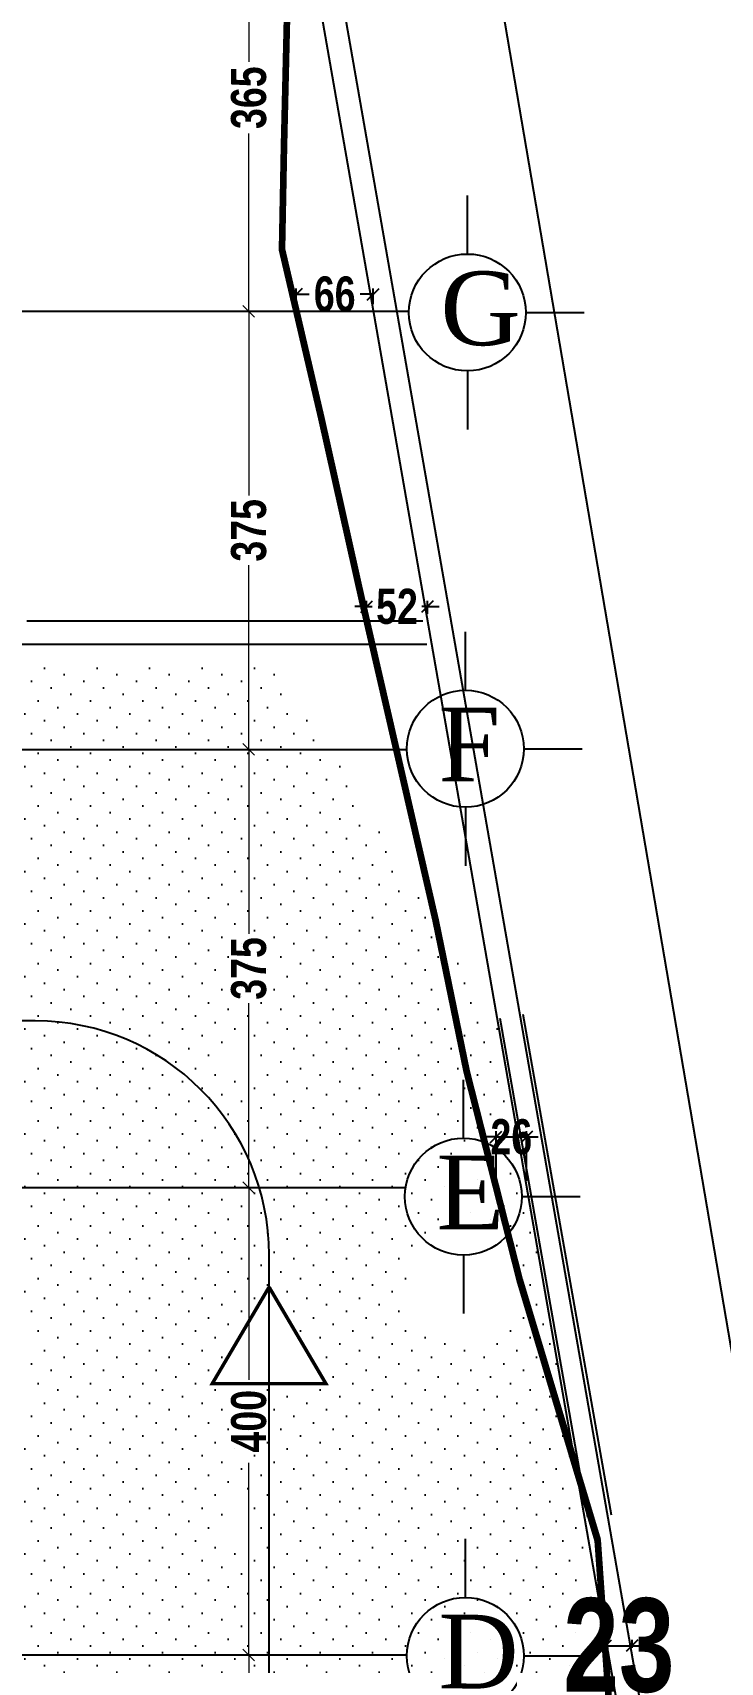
# Model space of a CAD drawing. Extents: x 285329 to 658348, y -83126 to -16980.
# Drawn here: x 329140 to 329728, y -40979 to -39585 of the extents above; entities that cross this region are included whole.
import ezdxf

# ---------------------------------------------------------------- set-up
doc = ezdxf.new("R2010")
doc.units = 0
doc.layers.get('0').update_dxf_attribs({"linetype": 'CONTINUOUS'})
doc.layers.get('DEFPOINTS').update_dxf_attribs({"color": 9, "linetype": 'CONTINUOUS'})
for name, color, linetype in [('AXIS', 1, 'CONTINUOUS'), ('FURNITURE', 4, 'CONTINUOUS'), ('TEXT', 3, 'CONTINUOUS'), ('WALL', 7, 'CONTINUOUS')]:
    doc.layers.add(name, color=color, linetype=linetype)
doc.layers.add('excavation border', color=5, linetype='CONTINUOUS', lineweight=30)
doc.layers.add('VIS', color=8, linetype='CONTINUOUS', lineweight=18)
doc.styles.add('CITYBLUEPRINT', font='cityb___.ttf', dxfattribs={"width": 0.8})
doc.styles.get("Standard").update_dxf_attribs({"font": 'sanss___.ttf', "height": 15})
doc.styles.add('style2', font='romantic.ttf', dxfattribs={"height": 50})
doc.dimstyles.new('50', dxfattribs={"dimtxt": 30, "dimasz": 10, "dimexe": 5, "dimexo": 6, "dimgap": 5, "dimtad": 0, "dimdec": 0, "dimdsep": 46, "dimtxsty": 'CITYBLUEPRINT', "dimblk1": 'OBLIQUE', "dimblk2": 'OBLIQUE', "dimsah": 1, "dimcen": 0.05, "dimdle": 0.03, "dimclre": 22, "dimclrt": 7, "dimadec": 0, "dimazin": 0, "dimtfac": 1, "dimtdec": 0, "dimtix": 1, "dimtmove": 0, "dimatfit": 3, "dimldrblk": 'OBLIQUE', "dimfxl": 1, "dimtolj": 1, "dimtzin": 0, "dimarcsym": 0})
doc.dimstyles.new('STANDARD$0', dxfattribs={"dimscale": 0, "dimtxt": 50, "dimasz": 8, "dimexe": 15, "dimexo": 0.0625, "dimgap": 2, "dimtad": 1, "dimdec": 0, "dimzin": 0, "dimdsep": 46, "dimtxsty": 'Standard', "dimblk1": 'ARCHTICK', "dimblk2": 'ARCHTICK', "dimsah": 1, "dimcen": 0.09, "dimdle": 15, "dimclrd": 3, "dimclre": 3, "dimclrt": 3, "dimazin": 0, "dimtfac": 1, "dimtdec": 0, "dimtofl": 0, "dimtmove": 1, "dimatfit": 3, "dimldrblk": 'ARCHTICK', "dimfxl": 1.0455, "dimfxlon": 1, "dimtolj": 1, "dimtzin": 0, "dimarcsym": 0})
pattern_1 = [(45, (19796.869, -19165.578), (-5.6126601, 16.8379802), [0, -15.875])]

# ---------------------------------------------------------------- blocks, each defined once
blk = doc.blocks.new('_Oblique')
at = {"color": 0, "lineweight": -2}
blk.add_line((-0.5, -0.5), (0.5, 0.5), dxfattribs=at)
blk = doc.blocks.new('*D2205')
at = {"layer": 'DEFPOINTS', "color": 0, "linetype": 'Continuous', "lineweight": 5, "transparency": 16777216}
for p in [(329460.6, -11089.2), (329436.7, -11454.5), (329460.6, -11454.5)]:
    blk.add_point(p, dxfattribs=at)
at = {"layer": 'VIS', "color": 22, "linetype": 'Continuous', "lineweight": -2, "transparency": 16777216}
for p, q in [((329454.6, -11089.2), (329431.7, -11089.2)), ((329454.6, -11454.5), (329431.7, -11454.5))]:
    blk.add_line(p, q, dxfattribs=at)
at = {"layer": 'VIS', "color": 24, "linetype": 'Continuous', "lineweight": -2, "transparency": 16777216}
for p, q in [((329436.7, -11089.2), (329436.7, -11241.1)), ((329436.7, -11454.5), (329436.7, -11302.6))]:
    blk.add_line(p, q, dxfattribs=at)
at = {"layer": 'VIS', "color": 24, "linetype": 'Continuous', "lineweight": -2, "transparency": 16777216, "xscale": 10, "yscale": 10, "zscale": 10}
for p, rotation in [((329436.7, -11089.2), 90), ((329436.7, -11454.5), 270)]:
    blk.add_blockref('_Oblique', p, dxfattribs=dict(at, rotation=rotation))
at = {"layer": 'VIS', "color": 30, "linetype": 'Continuous', "lineweight": 5, "transparency": 16777216, "insert": (329436.7, -11271.9), "char_height": 30, "attachment_point": 5, "rotation": 90, "style": 'CITYBLUEPRINT'}
blk.add_mtext('\\A1;365', dxfattribs=at)
blk = doc.blocks.new('*D2206')
at = {"layer": 'DEFPOINTS', "color": 0, "linetype": 'Continuous', "lineweight": 5, "transparency": 16777216}
for p in [(329460.6, -11454.5), (329436.7, -11829.3), (329436.7, -11829.3)]:
    blk.add_point(p, dxfattribs=at)
at = {"layer": 'VIS', "color": 22, "linetype": 'Continuous', "lineweight": -2, "transparency": 16777216}
for p, q in [((329454.6, -11454.5), (329431.7, -11454.5)), ((329430.7, -11829.3), (329431.7, -11829.3))]:
    blk.add_line(p, q, dxfattribs=at)
at = {"layer": 'VIS', "color": 24, "linetype": 'Continuous', "lineweight": -2, "transparency": 16777216}
for p, q in [((329436.7, -11454.5), (329436.7, -11612.2)), ((329436.7, -11829.3), (329436.7, -11671.6))]:
    blk.add_line(p, q, dxfattribs=at)
at = {"layer": 'VIS', "color": 24, "linetype": 'Continuous', "lineweight": -2, "transparency": 16777216, "xscale": 10, "yscale": 10, "zscale": 10}
for p, rotation in [((329436.7, -11454.5), 90), ((329436.7, -11829.3), 270)]:
    blk.add_blockref('_Oblique', p, dxfattribs=dict(at, rotation=rotation))
at = {"layer": 'VIS', "color": 30, "linetype": 'Continuous', "lineweight": 5, "transparency": 16777216, "insert": (329436.7, -11641.9), "char_height": 30, "attachment_point": 5, "rotation": 90, "style": 'CITYBLUEPRINT'}
blk.add_mtext('\\A1;375', dxfattribs=at)
blk = doc.blocks.new('*D2207')
at = {"layer": 'DEFPOINTS', "color": 0, "linetype": 'Continuous', "lineweight": 5, "transparency": 16777216}
for p in [(329436.7, -11829.3), (329436.7, -12204), (329436.7, -12204)]:
    blk.add_point(p, dxfattribs=at)
at = {"layer": 'VIS', "color": 22, "linetype": 'Continuous', "lineweight": -2, "transparency": 16777216}
for p, q in [((329430.7, -11829.3), (329431.7, -11829.3)), ((329430.7, -12204), (329431.7, -12204))]:
    blk.add_line(p, q, dxfattribs=at)
at = {"layer": 'VIS', "color": 24, "linetype": 'Continuous', "lineweight": -2, "transparency": 16777216}
for p, q in [((329436.7, -11829.2), (329436.7, -11986.9)), ((329436.7, -12204), (329436.7, -12046.3))]:
    blk.add_line(p, q, dxfattribs=at)
at = {"layer": 'VIS', "color": 24, "linetype": 'Continuous', "lineweight": -2, "transparency": 16777216, "xscale": 10, "yscale": 10, "zscale": 10}
for p, rotation in [((329436.7, -11829.3), 90), ((329436.7, -12204), 270)]:
    blk.add_blockref('_Oblique', p, dxfattribs=dict(at, rotation=rotation))
at = {"layer": 'VIS', "color": 30, "linetype": 'Continuous', "lineweight": 5, "transparency": 16777216, "insert": (329436.7, -12016.6), "char_height": 30, "attachment_point": 5, "rotation": 90, "style": 'CITYBLUEPRINT'}
blk.add_mtext('\\A1;375', dxfattribs=at)
blk = doc.blocks.new('*D2208')
at = {"layer": 'DEFPOINTS', "color": 0, "linetype": 'Continuous', "lineweight": 5, "transparency": 16777216}
for p in [(329436.7, -12204), (329436.7, -12603.7), (329436.7, -12603.7)]:
    blk.add_point(p, dxfattribs=at)
at = {"layer": 'VIS', "color": 22, "linetype": 'Continuous', "lineweight": -2, "transparency": 16777216}
for p, q in [((329430.7, -12204), (329431.7, -12204)), ((329430.7, -12603.7), (329431.7, -12603.7))]:
    blk.add_line(p, q, dxfattribs=at)
at = {"layer": 'VIS', "color": 24, "linetype": 'Continuous', "lineweight": -2, "transparency": 16777216}
for p, q in [((329436.7, -12204), (329436.7, -12368.3)), ((329436.7, -12603.7), (329436.7, -12439.3))]:
    blk.add_line(p, q, dxfattribs=at)
at = {"layer": 'VIS', "color": 24, "linetype": 'Continuous', "lineweight": -2, "transparency": 16777216, "xscale": 10, "yscale": 10, "zscale": 10}
for p, rotation in [((329436.7, -12204), 90), ((329436.7, -12603.7), 270)]:
    blk.add_blockref('_Oblique', p, dxfattribs=dict(at, rotation=rotation))
at = {"layer": 'VIS', "color": 30, "linetype": 'Continuous', "lineweight": 5, "transparency": 16777216, "insert": (329436.7, -12403.8), "char_height": 30, "attachment_point": 5, "rotation": 90, "style": 'CITYBLUEPRINT'}
blk.add_mtext('\\A1;400', dxfattribs=at)
blk = doc.blocks.new('*D2209')
at = {"layer": 'DEFPOINTS', "color": 0, "linetype": 'Continuous', "lineweight": 5, "transparency": 16777216}
for p in [(329436.7, -12603.7), (329436.7, -12978.7), (329436.7, -12978.7)]:
    blk.add_point(p, dxfattribs=at)
at = {"layer": 'VIS', "color": 22, "linetype": 'Continuous', "lineweight": -2, "transparency": 16777216}
for p, q in [((329430.7, -12603.7), (329431.7, -12603.7)), ((329430.7, -12978.7), (329431.7, -12978.7))]:
    blk.add_line(p, q, dxfattribs=at)
at = {"layer": 'VIS', "color": 24, "linetype": 'Continuous', "lineweight": -2, "transparency": 16777216}
for p, q in [((329436.7, -12603.6), (329436.7, -12761.5)), ((329436.7, -12978.7), (329436.7, -12820.9))]:
    blk.add_line(p, q, dxfattribs=at)
at = {"layer": 'VIS', "color": 24, "linetype": 'Continuous', "lineweight": -2, "transparency": 16777216, "xscale": 10, "yscale": 10, "zscale": 10}
for p, rotation in [((329436.7, -12603.7), 90), ((329436.7, -12978.7), 270)]:
    blk.add_blockref('_Oblique', p, dxfattribs=dict(at, rotation=rotation))
at = {"layer": 'VIS', "color": 30, "linetype": 'Continuous', "lineweight": 5, "transparency": 16777216, "insert": (329436.7, -12791.2), "char_height": 30, "attachment_point": 5, "rotation": 90, "style": 'CITYBLUEPRINT'}
blk.add_mtext('\\A1;375', dxfattribs=at)
blk = doc.blocks.new('_ARCHTICK')
at = {"color": 0, "linetype": 'ByBlock', "const_width": 0.15}
blk.add_lwpolyline([(-0.5, -0.5), (0.5, 0.5)], dxfattribs=at)
blk = doc.blocks.new('*D2987')
at = {"layer": 'DEFPOINTS', "color": 0, "linetype": 'Continuous', "lineweight": 5, "transparency": 16777216}
for p in [(329479.7, -39200.5), (329346.2, -39223.2), (329880.3, -42353.8)]:
    blk.add_point(p, dxfattribs=at)
at = {"layer": 'WALL', "color": 3, "linetype": 'Continuous', "lineweight": -2, "transparency": 16777216}
for p, q in [((330016.2, -42345.8), (329477.1, -39185.7)), ((329478.6, -39200.7), (329494.4, -39198)), ((330012.7, -42331.2), (330028.5, -42328.5))]:
    blk.add_line(p, q, dxfattribs=at)
at = {"layer": 'WALL', "color": 3, "linetype": 'Continuous', "lineweight": -2, "transparency": 16777216, "xscale": 8, "yscale": 8, "zscale": 8}
for p, rotation in [((329479.7, -39200.5), 99.68081920431923), ((330013.7, -42331), 279.6808192043192)]:
    blk.add_blockref('_ARCHTICK', p, dxfattribs=dict(at, rotation=rotation))
at = {"layer": 'WALL', "color": 3, "linetype": 'Continuous', "transparency": 16777216, "insert": (329756.3, -40764.1), "char_height": 15, "attachment_point": 5, "rotation": 279.6808}
blk.add_mtext('\\A1;3176', dxfattribs=at)
blk = doc.blocks.new('*D3085')
at = {"layer": 'DEFPOINTS', "color": 0, "linetype": 'Continuous', "lineweight": 5, "transparency": 16777216}
for p in [(329431, -39809.2), (329365.2, -39823.7), (329431, -39823.7)]:
    blk.add_point(p, dxfattribs=at)
at = {"layer": 'VIS', "color": 22, "linetype": 'Continuous', "lineweight": -2, "transparency": 16777216}
for p, q in [((329365.2, -39817.7), (329365.2, -39804.2)), ((329431, -39817.7), (329431, -39804.2))]:
    blk.add_line(p, q, dxfattribs=at)
at = {"layer": 'VIS', "color": 0, "linetype": 'Continuous', "lineweight": -2, "transparency": 16777216}
for p, q in [((329365.1, -39809.2), (329376.2, -39809.2)), ((329431.1, -39809.2), (329420, -39809.2))]:
    blk.add_line(p, q, dxfattribs=at)
at = {"layer": 'VIS', "color": 0, "linetype": 'Continuous', "lineweight": -2, "transparency": 16777216, "xscale": 10, "yscale": 10, "zscale": 10, "rotation": 180}
blk.add_blockref('_Oblique', (329365.2, -39809.2), dxfattribs=at)
at = {"layer": 'VIS', "color": 0, "linetype": 'Continuous', "lineweight": -2, "transparency": 16777216, "xscale": 10, "yscale": 10, "zscale": 10}
blk.add_blockref('_Oblique', (329431, -39809.2), dxfattribs=at)
at = {"layer": 'VIS', "color": 7, "linetype": 'Continuous', "lineweight": 5, "transparency": 16777216, "insert": (329398.1, -39809.2), "char_height": 30, "attachment_point": 5, "style": 'CITYBLUEPRINT'}
blk.add_mtext('\\A1;66', dxfattribs=at)
blk = doc.blocks.new('*D3086')
at = {"layer": 'DEFPOINTS', "color": 0, "linetype": 'Continuous', "lineweight": 5, "transparency": 16777216}
for p in [(329477.4, -40076.3), (329425.4, -40088.7), (329477.4, -40088.4)]:
    blk.add_point(p, dxfattribs=at)
at = {"layer": 'VIS', "color": 22, "linetype": 'Continuous', "lineweight": -2, "transparency": 16777216}
for p, q in [((329425.4, -40082.7), (329425.4, -40071.3)), ((329477.4, -40082.4), (329477.4, -40071.3))]:
    blk.add_line(p, q, dxfattribs=at)
at = {"layer": 'VIS', "color": 0, "linetype": 'Continuous', "lineweight": -2, "transparency": 16777216}
for p, q in [((329425.4, -40076.3), (329415.4, -40076.3)), ((329425.4, -40076.3), (329430.1, -40076.3)), ((329477.4, -40076.3), (329472.7, -40076.3)), ((329477.4, -40076.3), (329487.4, -40076.3))]:
    blk.add_line(p, q, dxfattribs=at)
at = {"layer": 'VIS', "color": 0, "linetype": 'Continuous', "lineweight": -2, "transparency": 16777216, "xscale": 10, "yscale": 10, "zscale": 10}
blk.add_blockref('_Oblique', (329425.4, -40076.3), dxfattribs=at)
at = {"layer": 'VIS', "color": 0, "linetype": 'Continuous', "lineweight": -2, "transparency": 16777216, "xscale": 10, "yscale": 10, "zscale": 10, "rotation": 180}
blk.add_blockref('_Oblique', (329477.4, -40076.3), dxfattribs=at)
at = {"layer": 'VIS', "color": 7, "linetype": 'Continuous', "lineweight": 5, "transparency": 16777216, "insert": (329451.4, -40076.3), "char_height": 30, "attachment_point": 5, "style": 'CITYBLUEPRINT'}
blk.add_mtext('\\A1;52', dxfattribs=at)
blk = doc.blocks.new('*D3089')
at = {"layer": 'DEFPOINTS', "color": 0, "linetype": 'Continuous', "lineweight": 5, "transparency": 16777216}
for p in [(329562.3, -40529.9), (329536.2, -40573.2), (329562.3, -40573.3)]:
    blk.add_point(p, dxfattribs=at)
at = {"layer": 'VIS', "color": 0, "linetype": 'Continuous', "lineweight": -2, "transparency": 16777216}
for p, q in [((329536.2, -40529.9), (329526.2, -40529.9)), ((329536.2, -40529.9), (329562.3, -40529.9)), ((329562.3, -40529.9), (329572.3, -40529.9))]:
    blk.add_line(p, q, dxfattribs=at)
at = {"layer": 'VIS', "color": 22, "linetype": 'Continuous', "lineweight": -2, "transparency": 16777216}
for p, q in [((329536.2, -40567.2), (329536.2, -40524.9)), ((329562.3, -40567.3), (329562.3, -40524.9))]:
    blk.add_line(p, q, dxfattribs=at)
at = {"layer": 'VIS', "color": 0, "linetype": 'Continuous', "lineweight": -2, "transparency": 16777216, "xscale": 10, "yscale": 10, "zscale": 10}
blk.add_blockref('_Oblique', (329536.2, -40529.9), dxfattribs=at)
at = {"layer": 'VIS', "color": 0, "linetype": 'Continuous', "lineweight": -2, "transparency": 16777216, "xscale": 10, "yscale": 10, "zscale": 10, "rotation": 180}
blk.add_blockref('_Oblique', (329562.3, -40529.9), dxfattribs=at)
at = {"layer": 'VIS', "color": 7, "linetype": 'Continuous', "lineweight": 5, "transparency": 16777216, "insert": (329549.2, -40529.9), "char_height": 30, "attachment_point": 5, "style": 'CITYBLUEPRINT'}
blk.add_mtext('\\A1;26', dxfattribs=at)
blk = doc.blocks.new('*D3092')
at = {"layer": 'DEFPOINTS', "color": 0, "linetype": 'Continuous', "lineweight": 5, "transparency": 16777216}
for p in [(329629.8, -40973.7), (329652.5, -40965), (329652.5, -40972.9)]:
    blk.add_point(p, dxfattribs=at)
at = {"layer": 'VIS', "color": 22, "linetype": 'Continuous', "lineweight": -2, "transparency": 16777216}
for p, q in [((329629.8, -40967.7), (329629.8, -40960)), ((329652.5, -40966.9), (329652.5, -40960))]:
    blk.add_line(p, q, dxfattribs=at)
at = {"layer": 'VIS', "color": 0, "linetype": 'Continuous', "lineweight": -2, "transparency": 16777216}
for p, q in [((329629.8, -40965), (329619.8, -40965)), ((329629.8, -40965), (329652.5, -40965)), ((329652.5, -40965), (329662.5, -40965))]:
    blk.add_line(p, q, dxfattribs=at)
at = {"layer": 'VIS', "color": 0, "linetype": 'Continuous', "lineweight": -2, "transparency": 16777216, "xscale": 10, "yscale": 10, "zscale": 10}
blk.add_blockref('_Oblique', (329629.8, -40965), dxfattribs=at)
at = {"layer": 'VIS', "color": 0, "linetype": 'Continuous', "lineweight": -2, "transparency": 16777216, "xscale": 10, "yscale": 10, "zscale": 10, "rotation": 180}
blk.add_blockref('_Oblique', (329652.5, -40965), dxfattribs=at)
at = {"layer": 'VIS', "color": 7, "linetype": 'Continuous', "lineweight": 5, "transparency": 16777216, "insert": (329641.2, -40965), "char_height": 80, "attachment_point": 5, "style": 'CITYBLUEPRINT'}
blk.add_mtext('\\A1;23', dxfattribs=at)
blk = doc.blocks.new('cbcb')
at = {"layer": 'AXIS'}
for p, q in [((329623.7, -11405.6), (329623.7, -11355.6)), ((327238.2, -11454.5), (329573.7, -11454.5)), ((329673.7, -11455.6), (329723.7, -11455.6)), ((329623.7, -11505.6), (329623.7, -11555.6)), ((329622, -11778.7), (329622, -11728.7)), ((327245.1, -11829.3), (329572, -11829.3)), ((329672, -11828.7), (329722, -11828.7)), ((329622, -11878.7), (329622, -11928.7)), ((329620.3, -12161.7), (329620.3, -12111.7)), ((327229.2, -12204), (329570.3, -12204)), ((329670.3, -12211.7), (329720.3, -12211.7)), ((329620.3, -12261.7), (329620.3, -12311.7)), ((329622, -12554.5), (329622, -12504.5)), ((327222.6, -12603.7), (329572, -12603.7)), ((329672, -12604.5), (329722, -12604.5))]:
    blk.add_line(p, q, dxfattribs=at)
for centre in [(329623.7, -11455.6), (329622, -11828.7), (329620.3, -12211.7), (329622, -12604.5)]:
    blk.add_circle(centre, 50, dxfattribs=at)
at = {"layer": 'TEXT', "char_height": 63, "width": 240.461, "attachment_point": 1, "style": 'style2'}
for s, insert in [('G', (329600.6, -11420.5)), ('F', (329598.9, -11793.5)), ('E', (329597.2, -12176.6)), ('D', (329598.9, -12569.3))]:
    blk.add_mtext(s, dxfattribs=dict(at, insert=insert))
at = {"layer": 'VIS', "linetype": 'Continuous', "lineweight": 5}
dim = blk.add_linear_dim(base=(329436.7, -11454.5), p1=(329460.6, -11089.2), p2=(329460.6, -11454.5), angle=90, dimstyle='50', dxfattribs=at)
dim.commit()
dim.dimension.update_dxf_attribs({"geometry": '*D2205', "text_midpoint": (329436.7, -11271.9)})
for base, p1, p2, picture, middle in [((329436.7, -11829.3), (329460.6, -11454.5), (329436.7, -11829.3), '*D2206', (329436.7, -11641.9)), ((329436.7, -12204), (329436.7, -11829.3), (329436.7, -12204), '*D2207', (329436.7, -12016.6)), ((329436.7, -12603.7), (329436.7, -12204), (329436.7, -12603.7), '*D2208', (329436.7, -12403.8)), ((329436.7, -12978.7), (329436.7, -12603.7), (329436.7, -12978.7), '*D2209', (329436.7, -12791.2))]:
    dim = blk.add_linear_dim(base=base, p1=p1, p2=p2, angle=90, dimstyle='50', override={"dimtmove": 1}, dxfattribs=at)
    dim.commit()
    dim.dimension.update_dxf_attribs({"geometry": picture, "text_midpoint": middle})

msp = doc.modelspace()

# ---------------------------------------------------------------- hatches: boundary and pattern name
at = {"layer": 'FURNITURE', "ltscale": 3}
h = msp.add_hatch(dxfattribs=at)
h.set_pattern_fill('DOTS', color=256, scale=10, angle=45, style=0)
h.set_pattern_definition(pattern_1)
h.paths.add_polyline_path([(328974.77, -40291.21), (328559.29, -40291.21), (328559.29, -40430.67), (328736.14, -40430.67), (328818.79, -40382.04), (328818.79, -40430.67), (328974.77, -40430.67)], flags=17)
h.paths.add_polyline_path([(328974.77, -40430.67), (328818.79, -40430.67), (328818.79, -40479.31), (328736.14, -40430.67), (328559.29, -40430.67), (328559.29, -40588.21), (328974.77, -40588.21)])
h.paths.add_polyline_path([(328999.77, -40430.67), (328974.77, -40430.67), (328974.77, -40558.21), (328999.77, -40558.21)])
h.paths.add_polyline_path([(328999.77, -40088.69), (328969.77, -40088.69), (328559.29, -40088.69), (328559.29, -40291.21), (328974.77, -40291.21), (328974.77, -40430.67), (328999.77, -40430.67)])
edge = h.paths.add_edge_path()
edge.add_line((329342.6, -40123.66), (329115.18, -40126.27))
edge.add_line((329115.18, -40126.27), (329114.35, -40091.3))
edge.add_line((329114.35, -40091.3), (328999.77, -40088.69))
edge.add_line((328999.77, -40088.69), (328999.77, -40430.67))
edge.add_line((328999.77, -40430.67), (329141.94, -40430.67))
edge.add_arc((329141.94, -40630.67), 200, 0, 90, ccw=False)
edge.add_line((329341.94, -40630.67), (329341.94, -40658.25))
edge.add_line((329341.94, -40658.25), (329460.18, -40658.25))
edge.add_arc((329510.18, -40658.47), 50, 0, 179.74603, ccw=False)
edge.add_line((329560.18, -40658.47), (329578.33, -40658.47))
edge.add_line((329578.33, -40658.47), (329539.57, -40438.53))
edge.add_arc((326637.5, -42034.83), 3312.13, 28.81325, 35.24145)
edge = h.paths.add_edge_path(flags=17)
edge.add_line((329141.94, -40430.67), (328999.77, -40430.67))
edge.add_line((328999.77, -40430.67), (328999.77, -40558.21))
edge.add_line((328999.77, -40558.21), (329024.77, -40558.21))
edge.add_arc((329007.96, -40675.6), 118.59, 9.53254, 81.85248, ccw=False)
edge.add_line((329124.91, -40655.96), (329341.94, -40658.25))
edge.add_line((329341.94, -40658.25), (329341.94, -40630.67))
edge.add_arc((329141.94, -40630.67), 200, 360, 450)
h.paths.add_polyline_path([(329303.38, -40478.53), (329303.38, -40438.29), (329326.33, -40438.29), (329326.33, -40478.53)], flags=16)
h = msp.add_hatch(dxfattribs=at)
h.set_pattern_fill('DOTS', color=256, scale=10, angle=45, style=0)
h.set_pattern_definition(pattern_1)
edge = h.paths.add_edge_path()
edge.add_line((329578.33, -40658.47), (329560.18, -40658.47))
edge.add_arc((329510.18, -40658.47), 50, 179.93464, 360, ccw=False)
edge.add_line((329460.18, -40658.41), (329342.02, -40658.41))
edge.add_line((329342.02, -40658.41), (329390.58, -40740.93))
edge.add_line((329390.58, -40740.93), (329341.94, -40740.93))
edge.add_line((329341.94, -40740.93), (329341.94, -40858.49))
edge.add_line((329341.94, -40858.49), (329613.58, -40858.49))
edge.add_line((329613.58, -40858.49), (329578.33, -40658.47))
edge = h.paths.add_edge_path()
edge.add_line((329341.94, -40740.93), (329293.3, -40740.93))
edge.add_line((329293.3, -40740.93), (329341.86, -40658.41))
edge.add_line((329341.86, -40658.41), (329037.91, -40589.89))
edge.add_arc((329021.55, -40705.35), 116.61, -13.86352, 81.93793, ccw=False)
edge.add_arc((329003.13, -40754.83), 133.38, -41.9941, 9.29259, ccw=False)
edge.add_line((329102.26, -40844.07), (329341.94, -40858.49))
edge.add_line((329341.94, -40858.49), (329341.94, -40740.93))
edge = h.paths.add_edge_path()
edge.add_line((329341.94, -40858.49), (329102.26, -40844.07))
edge.add_arc((329004.73, -40728.8), 151, 279.94973, 310.23793, ccw=False)
edge.add_line((329030.82, -40877.53), (329024.77, -41043.25))
edge.add_line((329024.77, -41043.25), (329029.77, -41043.25))
edge.add_line((329029.77, -41043.25), (329029.77, -41058.25))
edge.add_line((329029.77, -41058.25), (329341.94, -41058.25))
edge.add_line((329341.94, -41058.25), (329341.94, -40858.49))
edge = h.paths.add_edge_path()
edge.add_spline(control_points=[(329344.03, -41370.19), (329344.03, -41370.27), (329344.03, -41370.35), (329344.04, -41370.43)], knot_values=[148.3114726, 148.3114726, 148.3114726, 148.3114726, 148.5517962, 148.5517962, 148.5517962, 148.5517962], degree=3, periodic=0)
edge.add_line((329344.04, -41370.43), (329384.82, -41345.8))
edge.add_spline(control_points=[(329384.82, -41345.8), (329384.8, -41345.74), (329380.97, -41333.27), (329372.59, -41306.61), (329419.91, -41312.36), (329419.91, -41324.42)], knot_values=[0, 0, 0, 0, 0.144033, 29.992198, 66.1905518, 66.1905518, 66.1905518, 66.1905518], degree=3, periodic=0)
edge.add_line((329419.99, -41324.57), (329614.77, -41206.97))
edge.add_line((329614.77, -41206.97), (329614.77, -40865.2))
edge.add_line((329614.77, -40865.2), (329613.58, -40858.49))
edge.add_line((329613.58, -40858.49), (329341.94, -40858.49))
edge.add_line((329341.94, -40858.49), (329341.94, -41058.25))
edge.add_line((329341.94, -41058.25), (329460.18, -41058.25))
edge.add_arc((329510.18, -41058.47), 50, 0, 179.74603, ccw=False)
edge.add_arc((329510.18, -41058.47), 50, 179.93464, 360, ccw=False)
edge.add_line((329460.18, -41058.41), (329341.94, -41058.41))
edge.add_line((329341.94, -41058.41), (329341.94, -41349.17))
edge.add_arc((329341.94, -41355.72), 6.55, 0, 90, ccw=False)
edge.add_arc((329341.94, -41355.72), 6.55, -180, 0, ccw=False)
edge.add_arc((329341.94, -41355.72), 6.55, 90, 180, ccw=False)
edge.add_line((329341.94, -41349.17), (329341.94, -41058.41))
edge.add_line((329341.94, -41058.41), (329029.77, -41058.41))
edge.add_line((329029.77, -41058.41), (329029.77, -41073.25))
edge.add_line((329029.77, -41073.25), (329024.77, -41073.25))
edge.add_line((329024.77, -41073.25), (329024.77, -41443.25))
edge.add_line((329024.77, -41443.25), (329029.77, -41443.25))
edge.add_line((329029.77, -41443.25), (329029.77, -41458.25))
edge.add_line((329029.77, -41458.25), (329198.36, -41458.25))
edge.add_line((329198.36, -41458.25), (329344.03, -41370.19))
h.paths.add_polyline_path([(329198.09, -41458.41), (329029.77, -41458.41), (329029.77, -41473.25), (329024.77, -41473.25), (329024.77, -41563.19)])
h.paths.add_polyline_path([(329303.38, -40878.53), (329303.38, -40838.29), (329326.33, -40838.29), (329326.33, -40878.53)])
h.paths.add_polyline_path([(329303.38, -41278.53), (329303.38, -41238.29), (329326.33, -41238.29), (329326.33, -41278.53)], flags=16)

# ---------------------------------------------------------------- linework, layer by layer
at = {"layer": 'excavation border', "lineweight": 200}
msp.add_lwpolyline([(327967.59, -39293.06), (328139.53, -39293.56), (328299.96, -39280.86), (328437.34, -39285.84), (328597.75, -39308.37), (328765.68, -39314.38), (328905.34, -39317.26), (329043.19, -39325.75), (329127.05, -39375.1), (329185.89, -39414.52), (329248.03, -39484.24), (329357.04, -39572.5), (329354.54, -39682.05), (329352.78, -39770.81), (329386.63, -39915.32), (329421.89, -40073.33), (329484.34, -40344.8), (329510.94, -40473.96), (329556.21, -40652.01), (329622.9, -40874.63), (329634.6, -41042.37)], dxfattribs=at)
at = {"layer": 'FURNITURE', "ltscale": 3}
for p, q in [((329141.94, -40430.67), (328439.13, -40430.67)), ((329341.94, -41366.32), (329341.94, -40630.67))]:
    msp.add_line(p, q, dxfattribs=at)
msp.add_arc((329141.94, -40630.67), 200, 0, 90, dxfattribs=at)
at = {"layer": 'WALL', "linetype": 'Continuous'}
for p, q in [((329892.88, -42345.95), (329363.73, -39323.25)), ((329346.93, -39343.25), (329841.51, -42168.46))]:
    msp.add_line(p, q, dxfattribs=at)
at = {"layer": 'WALL', "linetype": 'Continuous', "ltscale": 3}
for p, q in [((329473.57, -40088.69), (329134.77, -40088.69)), ((329477, -40108.79), (329114.77, -40108.79)), ((329614.77, -40855.2), (329539.57, -40428.53)), ((329634.77, -40853.45), (329559.26, -40425.06))]:
    msp.add_line(p, q, dxfattribs=at)
at = {"layer": 'WALL', "linetype": 'Continuous', "const_width": 3}
for points in [[(329341.94, -40658.28), (329293.3, -40740.93), (329341.94, -40740.93)], [(329341.94, -40658.28), (329390.58, -40740.93), (329341.94, -40740.93)]]:
    msp.add_lwpolyline(points, dxfattribs=at)

# ---------------------------------------------------------------- block references
at = {"layer": 'VIS', "linetype": 'Continuous', "lineweight": 5}
msp.add_blockref('cbcb', (-112.1, -28369.21), dxfattribs=at)

# ---------------------------------------------------------------- dimensions: what is measured, and where the dimension line sits
for base, p1, p2, picture, middle in [((329431.04, -39809.19), (329365.17, -39823.71), (329431.04, -39823.71), '*D3085', (329398.1, -39809.19)), ((329477.36, -40076.26), (329425.42, -40088.69), (329477.36, -40088.35), '*D3086', (329451.39, -40076.26)), ((329562.26, -40529.93), (329536.17, -40573.21), (329562.26, -40573.32), '*D3089', (329549.22, -40529.93))]:
    dim = msp.add_linear_dim(base=base, p1=p1, p2=p2, dimstyle='50', dxfattribs=at)
    dim.commit()
    dim.dimension.update_dxf_attribs({"geometry": picture, "text_midpoint": middle})
dim = msp.add_linear_dim(base=(329652.51, -40965.04), p1=(329629.81, -40973.68), p2=(329652.51, -40972.87), dimstyle='50', override={"dimtxt": 80}, dxfattribs=at)
dim.commit()
dim.dimension.update_dxf_attribs({"geometry": '*D3092', "text_midpoint": (329641.16, -40965.04)})
at = {"layer": 'WALL', "linetype": 'Continuous'}
dim = msp.add_aligned_dim(p1=(329880.26, -42353.81), p2=(329346.22, -39223.25), distance=-135.36, dimstyle='STANDARD$0', override={"dimscale": 1}, dxfattribs=at)
dim.commit()
dim.dimension.update_dxf_attribs({"geometry": '*D2987', "text_midpoint": (329756.27, -40764.13)})

doc.saveas('drawing.dxf')
